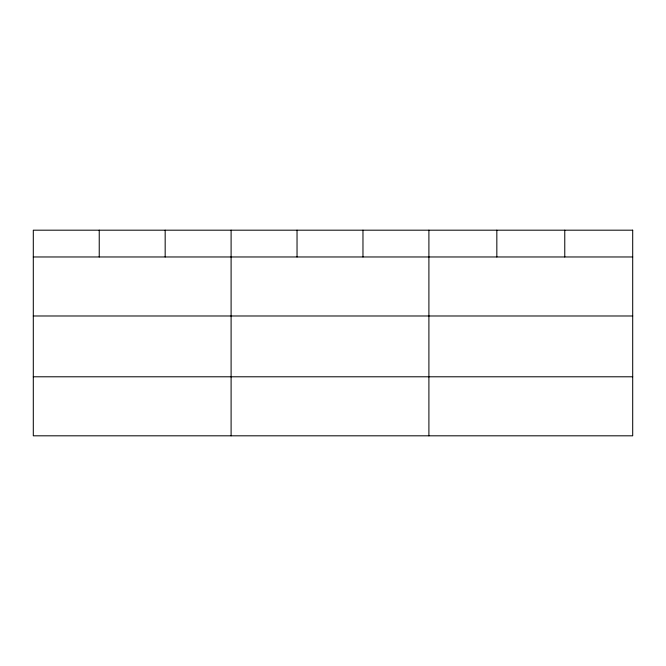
<?xml version="1.0" encoding="UTF-8"?>
<svg xmlns="http://www.w3.org/2000/svg" width="666" height="666" viewBox="0 0 666 666"><rect width="100%" height="100%" fill="white"/><g stroke="black" fill="none" stroke-linecap="round" stroke-linejoin="round"><path stroke-width="1" d="M33.3 256.968L632.7 256.968M33.3 315.984L632.7 315.984M33.3 376.79L632.7 376.79M564.768 230.186L564.768 256.968M496.836 230.186L496.836 256.968M428.904 230.186L428.904 435.814M362.97 230.186L362.97 256.968M297.036 230.186L297.036 256.968M231.102 230.186L231.102 435.814M165.168 230.186L165.168 256.968M99.234 230.186L99.234 256.968M632.7 230.186L33.3 230.186L33.3 435.814L632.7 435.814L632.7 230.186"/></g></svg>
